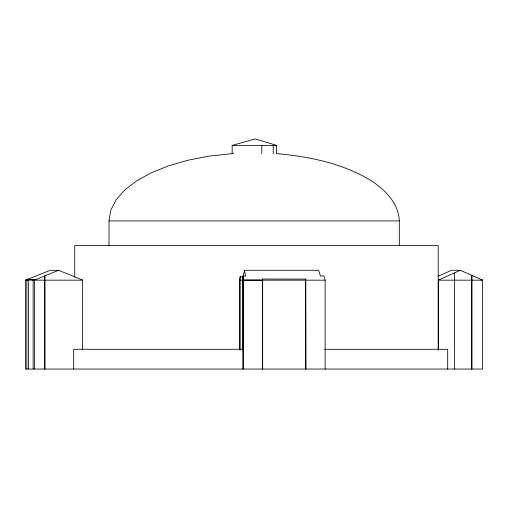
<?xml version="1.0" encoding="UTF-8"?>
<svg xmlns="http://www.w3.org/2000/svg" width="508" height="508" viewBox="0 0 508 508"><rect width="100%" height="100%" fill="white"/><g stroke="black" fill="none" stroke-linecap="round" stroke-linejoin="round"><path stroke-width="0.76" d="M108.991 245.472L108.991 220.923L110.769 210.261L116.072 199.866L124.765 189.986L136.633 180.873L151.384 172.739L168.662 165.799L188.03 160.21L209.01 156.121L233.528 153.537M243.04 349.999L243.04 276.714L240.176 276.733L239.484 280.13L239.484 349.999M243.237 275.996L244.418 270.294L318.599 270.294L320.408 275.946L323.812 275.927L325.145 280.168L325.145 369.043M438.131 276.219L451.574 270.294L460.28 270.294L482.6 280.099L482.6 369.043L25.4 369.043L25.4 280.168L50.324 270.294L58.572 270.294L82.525 279.94L82.525 349.999M438.309 349.999L438.309 280.168L460.28 270.294M33.153 369.043L33.153 280.118L34.538 279.54L28.365 279.552L26.835 280.168L26.835 369.043M44.901 369.043L44.901 275.895L34.487 280.099L33.153 280.118M44.704 369.043L44.704 275.882L58.572 270.294M232.175 153.708L232.175 145.377L255.257 138.957L276.562 145.377L276.562 153.708M481.368 280.168L482.6 280.099M232.175 145.377L276.562 145.377M108.991 220.923L399.307 220.923L399.307 245.472M454.355 272.929L454.603 369.043M242.792 369.043L242.792 276.06L245.605 276.054L244.418 270.294M25.4 280.168L32.995 280.168M33.153 280.168L82.525 280.168M239.484 280.168L325.145 280.168M438.309 280.168L482.6 280.168M243.237 349.288L73.685 349.288L73.685 369.043M324.675 349.288L447.694 349.288L447.694 369.043M262.395 369.043L262.395 279.044L305.695 279.089L305.943 369.043M242.792 276.06L243.63 280.048L262.642 280.06L262.642 369.043M276.517 153.626C309.461 156.502 342.964 163.443 371.507 180.873C385.293 190.036 398.666 203.365 399.307 220.923M262.395 279.044L262.642 280.06M471.932 275.361L471.932 369.043M471.691 275.368L471.691 369.043M438.214 350.05L438.214 245.605L74.72 245.605L74.72 277.254M305.695 279.089L305.695 369.043M273.209 145.377L273.209 153.708M261.798 145.377L261.798 153.708M243.63 280.048L243.63 369.043M240.176 276.733L240.176 349.999M34.487 280.099L34.487 369.043M28.365 279.552L28.365 369.043"/></g></svg>
